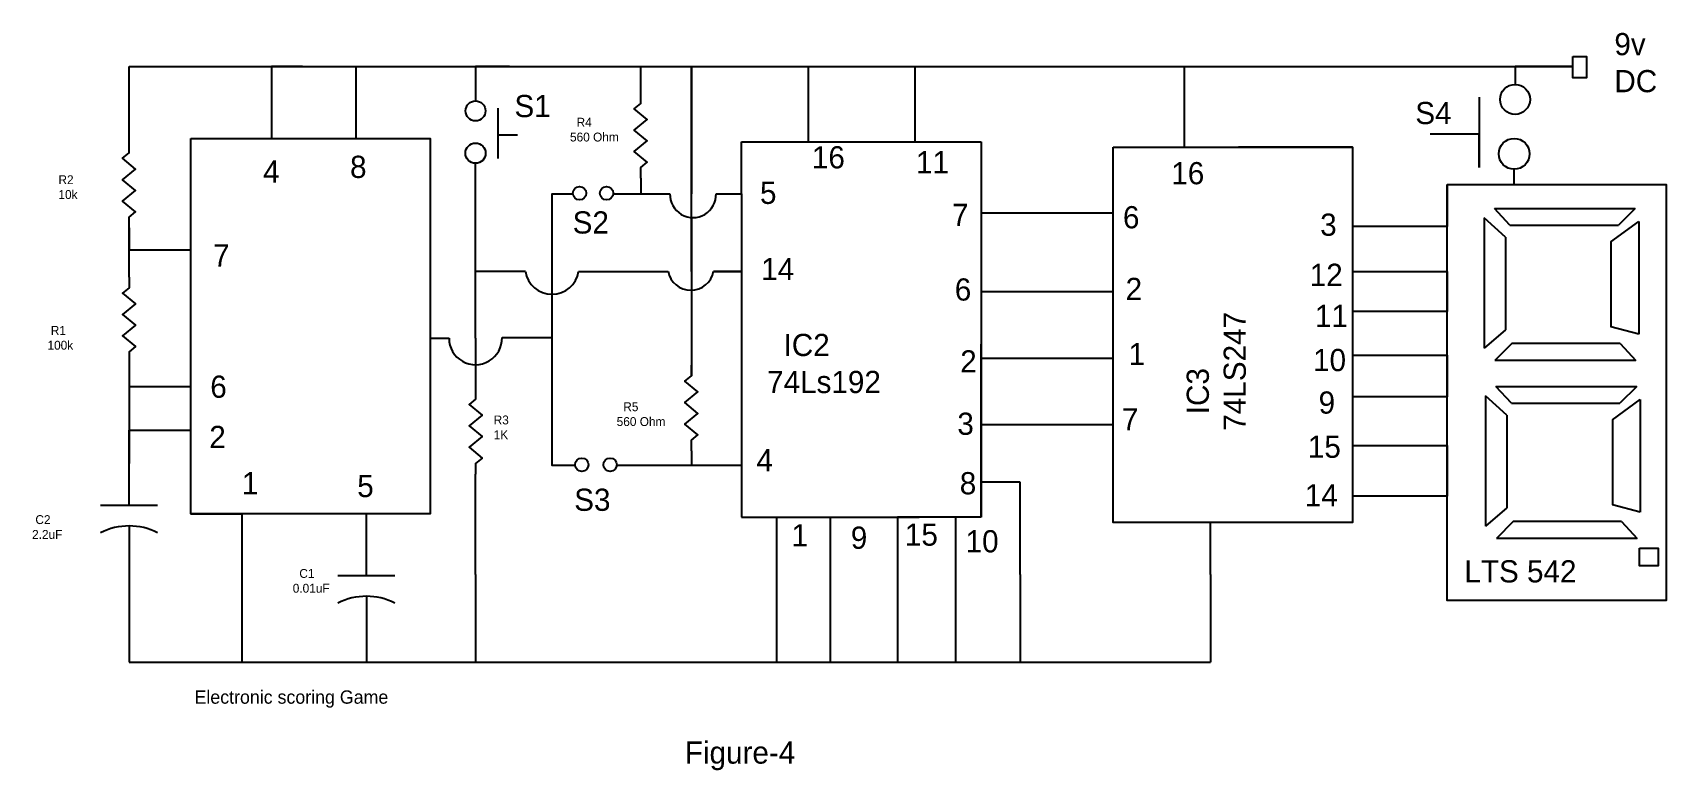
# Model space of a CAD drawing. Header units: inches. Extents: x 41 to 188, y -20 to 47.
import ezdxf

# ---------------------------------------------------------------- set-up
doc = ezdxf.new("R2010")
doc.units = ezdxf.units.IN
doc.header["$MEASUREMENT"] = 0

# ---------------------------------------------------------------- blocks, each defined once
blk = doc.blocks.new('Resistor')
at = {"color": 7}
blk.add_lwpolyline([(0, 0), (0.05, 0), (0.075, 0.025), (0.125, -0.025), (0.175, 0.025), (0.225, -0.025), (0.275, 0.025), (0.325, -0.025), (0.35, 0), (0.4, 0)], dxfattribs=at)
blk = doc.blocks.new('Capacitor')
at = {"color": 7}
for p, q in [((0.15, -0.1), (0.15, 0.1)), ((0.15, 0), (0, 0)), ((0.225, 0), (0.4, 0))]:
    blk.add_line(p, q, dxfattribs=at)
blk.add_arc((0.4375, 0), 0.2125, 151.9275, 208.0725, dxfattribs=at)

msp = doc.modelspace()

# ---------------------------------------------------------------- linework, layer by layer
for p, q in [((49.7, 36.97), (49.7, 43.8)), ((49.7, 43.8), (65.34, 43.8)), ((65.34, 43.8), (62.53, 43.8)), ((62.53, 43.8), (62.53, 37.31)), ((65.34, 43.8), (84.01, 43.8)), ((65.34, 43.8), (70.16, 43.8)), ((70.16, 43.8), (70.16, 37.31)), ((84.01, 43.8), (80.95, 43.8)), ((80.95, 43.8), (80.95, 40.7)), ((84.01, 43.8), (105.47, 43.8)), ((95.85, 41.43), (95.85, 43.8)), ((100.42, 25.33), (100.42, 43.8)), ((100.42, 43.8), (100.42, 32.32)), ((105.47, 43.8), (137.25, 43.8)), ((110.99, 36.99), (110.99, 43.8)), ((120.6, 36.99), (120.6, 43.8)), ((137.25, 43.8), (166.8, 43.8)), ((144.89, 36.53), (144.89, 43.8)), ((166.8, 43.8), (179.9, 43.8)), ((179.9, 43.8), (174.72, 43.8)), ((174.72, 43.8), (174.72, 42.18)), ((82.96, 40.04), (82.96, 35.51)), ((82.96, 40.04), (82.96, 37.63)), ((171.47, 41.02), (171.47, 34.69)), ((82.96, 37.63), (84.75, 37.63)), ((104.95, 32.32), (104.95, 36.99)), ((104.95, 36.99), (120.6, 36.99)), ((104.95, 36.99), (110.99, 36.99)), ((120.6, 36.99), (126.56, 36.99)), ((126.56, 36.99), (126.56, 3.17)), ((126.56, 36.99), (126.56, 30.6)), ((126.56, 36.99), (126.56, 23.35)), ((171.47, 37.7), (167.07, 37.7)), ((171.47, 34.69), (171.47, 37.7)), ((160.07, 36.53), (149.77, 36.53)), ((80.95, 19.31), (80.95, 35.07)), ((174.64, 33.15), (174.64, 34.53)), ((95.85, 33.72), (95.85, 32.32)), ((168.61, 33.15), (168.61, 29.38)), ((168.61, 33.15), (174.64, 33.15)), ((172.86, 31), (185.56, 31)), ((174.26, 29.48), (172.86, 31)), ((185.56, 31), (184.05, 29.48)), ((185.56, 31), (185.56, 31)), ((100.42, 30.18), (100.42, 15.91)), ((126.56, 30.6), (138.46, 30.6)), ((171.92, 30.15), (171.92, 18.4)), ((173.86, 28.41), (171.92, 30.15)), ((174.26, 29.48), (184.05, 29.48)), ((183.37, 27.99), (185.89, 29.82)), ((185.89, 29.82), (185.89, 19.67)), ((49.7, 24.82), (49.7, 29.25)), ((49.7, 29.25), (49.7, 27.27)), ((168.61, 29.38), (160.07, 29.38)), ((160.07, 29.38), (160.07, 25.31)), ((173.86, 28.41), (173.86, 20.07)), ((49.7, 27.27), (55.26, 27.27)), ((183.37, 27.99), (183.37, 20.34)), ((85.46, 25.33), (80.95, 25.33)), ((90.25, 25.33), (98.32, 25.33)), ((100.42, 25.33), (100.42, 25.33)), ((104.95, 25.33), (102.41, 25.33)), ((102.41, 25.33), (104.95, 25.33)), ((160.07, 25.31), (168.61, 25.31)), ((168.61, 25.31), (168.61, 21.7)), ((126.56, 23.51), (138.46, 23.51)), ((168.61, 21.7), (160.07, 21.7)), ((160.07, 21.7), (160.07, 17.78)), ((76.87, 19.31), (78.56, 19.31)), ((80.95, 19.31), (80.95, 14.78)), ((83.34, 19.36), (87.85, 19.36)), ((173.86, 20.07), (171.92, 18.4)), ((185.89, 19.67), (183.37, 20.34)), ((126.56, 3.17), (126.56, 18.78)), ((126.56, 18.78), (126.56, 11.53)), ((160.07, 17.78), (168.61, 17.78)), ((168.61, 17.78), (168.61, 14.02)), ((174.42, 18.82), (172.91, 17.3)), ((184.21, 18.82), (174.42, 18.82)), ((184.21, 18.82), (185.6, 17.3)), ((49.7, 17.11), (49.7, 8.03)), ((49.7, 17.11), (49.7, 14.95)), ((126.56, 17.52), (138.46, 17.52)), ((185.6, 17.3), (172.91, 17.3)), ((49.7, 14.95), (55.26, 14.95)), ((172.99, 14.96), (185.69, 14.96)), ((174.39, 13.44), (172.99, 14.96)), ((185.69, 14.96), (184.18, 13.44)), ((185.69, 14.96), (185.69, 14.96)), ((168.61, 14.02), (160.07, 14.02)), ((160.07, 14.02), (160.07, 9.63)), ((172.05, 14.11), (172.05, 2.36)), ((173.99, 12.37), (172.05, 14.11)), ((174.39, 13.44), (184.18, 13.44)), ((183.5, 11.95), (186.01, 13.78)), ((186.01, 13.78), (186.01, 3.63)), ((173.99, 12.37), (173.99, 4.03)), ((183.5, 11.95), (183.5, 4.3)), ((49.7, 8.03), (49.7, 11.03)), ((49.7, 11.03), (55.26, 11.03)), ((126.56, 11.53), (138.46, 11.53)), ((100.42, 9.16), (100.42, 7.83)), ((160.07, 9.63), (168.61, 9.63)), ((168.61, 9.63), (168.61, 5.08)), ((104.95, 7.83), (104.95, 3.17)), ((80.96, -1.99), (80.95, 7.06)), ((130.07, 6.33), (126.56, 6.33)), ((130.07, -1.99), (130.07, 6.33)), ((168.61, 5.08), (160.07, 5.08)), ((55.26, 3.48), (59.87, 3.48)), ((59.87, 3.48), (59.87, -9.89)), ((71.1, 1.69), (71.1, 3.48)), ((104.95, 3.17), (120.98, 3.17)), ((104.95, 3.17), (108.09, 3.17)), ((104.95, 3.17), (112.95, 3.17)), ((108.09, 3.17), (108.09, -1.99)), ((112.95, 3.17), (112.95, -1.99)), ((120.98, 3.17), (119, 3.17)), ((119, 3.17), (119, -1.99)), ((126.56, 3.17), (120.98, 3.17)), ((126.56, 3.17), (124.25, 3.17)), ((124.25, 3.17), (124.25, -1.99)), ((173.99, 4.03), (172.05, 2.36)), ((186.01, 3.63), (183.5, 4.3)), ((147.25, -1.99), (147.25, 2.7)), ((174.55, 2.78), (173.04, 1.26)), ((184.33, 2.78), (174.55, 2.78)), ((184.33, 2.78), (185.73, 1.26)), ((185.73, 1.26), (173.04, 1.26)), ((49.7, -1.99), (49.7, -9.89)), ((80.96, -1.99), (80.96, -9.89)), ((108.09, -1.99), (108.09, -9.89)), ((112.95, -1.99), (112.95, -9.89)), ((119, -1.99), (119, -9.89)), ((124.25, -1.99), (124.25, -9.89)), ((130.07, -1.99), (130.07, -9.89)), ((147.25, -1.99), (147.25, -9.89)), ((71.1, -8.33), (71.1, -9.89)), ((49.7, -9.89), (72.99, -9.89)), ((49.7, -9.89), (147.25, -9.89))]:
    msp.add_line(p, q)
for points in [[(179.92, 44.7), (181.16, 44.7), (181.16, 42.78), (179.92, 42.78)], [(55.26, 37.31), (76.87, 37.31), (76.87, 3.48), (55.26, 3.48)], [(138.46, 36.53), (160.07, 36.53), (160.07, 2.7), (138.46, 2.7)], [(168.61, 33.15), (188.36, 33.15), (188.36, -4.34), (168.61, -4.34)], [(185.94, 0.38), (187.64, 0.38), (187.64, -1.2), (185.94, -1.2)]]:
    msp.add_lwpolyline(points, close=True)
for points in [[(89.93, 7.83), (87.85, 7.83), (87.85, 32.32), (89.73, 32.32)], [(93.37, 32.32), (98.49, 32.32)], [(102.65, 32.32), (104.95, 32.32), (104.95, 7.83), (93.69, 7.83)], [(100.42, 32.32), (100.42, 32.32)]]:
    msp.add_lwpolyline(points)
for centre, radius in [((174.72, 40.83), 1.35), ((80.95, 39.79), 0.901), ((80.95, 35.98), 0.911), ((174.64, 35.92), 1.39), ((90.33, 32.37), 0.603), ((92.77, 32.37), 0.603), ((90.53, 7.91), 0.603), ((93.09, 7.91), 0.603)]:
    msp.add_circle(centre, radius)
for centre, radius, start, end in [((100.57, 32.26), 2.08, 94.2004, 94.2018), ((100.57, 32.26), 2.08, 178.2375, 1.7625), ((100.37, 25.71), 2.08, 88.4659, 88.4683), ((87.85, 25.69), 2.42, 188.5327, 351.4673), ((100.37, 25.71), 2.08, 190.3906, 349.6094), ((80.95, 19.31), 2.39, 180, 1.2263)]:
    msp.add_arc(centre, radius, start, end)

# ---------------------------------------------------------------- block references
for name, p, xscale, yscale, zscale, rotation in [('Resistor', (95.85, 33.72), 19.28747276580742, -23.36466573541377, 19.28747276580742, 90), ('Resistor', (49.7, 29.25), 19.28747276580742, -23.36466573541377, 19.28747276580742, 90), ('Resistor', (49.7, 24.82), 19.28747276580742, -23.36466573541377, 19.28747276580742, 270), ('Resistor', (100.42, 9.16), 19.28747276580742, -23.36466573541377, 19.28747276580742, 90), ('Resistor', (80.95, 14.78), 19.28747276580742, -23.36466573541377, 19.28747276580742, 270), ('Capacitor', (49.7, 8.03), -25.04756495411488, -25.69417147591106, 25.04756495411488, 90), ('Capacitor', (71.1, 1.69), -25.04756495411488, -25.69417147591106, 25.04756495411488, 90)]:
    msp.add_blockref(name, p, dxfattribs=dict(xscale=xscale, yscale=yscale, zscale=zscale, rotation=rotation))

# ---------------------------------------------------------------- texts
at = {"attachment_point": 1}
for s, insert, char_height, width in [('9v \\PDC', (183.68, 46.81), 2, 11.3444), ('S1', (84.46, 41.23), 2, 9.3186), ('S4', (165.72, 40.6), 2, 9.3186), ('  R4\\P560 Ohm', (89.47, 39.17), 0.8, 18.651), ('8', (69.63, 35.75), 2, 8.1392), ('16', (111.29, 36.61), 2, 8.1392), ('11', (120.68, 36.17), 2, 8.1392), ('  R2\\P  10k', (42.73, 33.99), 0.8, 18.651), ('4', (61.79, 35.33), 2, 8.1392), ('16', (143.71, 35.18), 2, 9.3186), ('5', (106.61, 33.41), 2, 8.1392), ('7', (123.93, 31.42), 2, 8.1392), ('6', (139.35, 31.21), 2, 8.1392), ('S2', (89.71, 30.74), 2, 9.3186), ('3', (157.14, 30.54), 2, 9.3186), ('7', (57.28, 27.77), 2, 8.1392), ('14', (106.72, 26.54), 2, 8.1392), ('12', (156.2, 26.02), 2, 9.3186), ('6', (124.18, 24.7), 2, 8.1392), ('2', (139.59, 24.75), 2, 9.3186), ('11', (156.67, 22.32), 2, 9.3186), ('  R1\\P 100k', (42.04, 20.41), 0.8, 18.651), ('  IC2\\P74Ls192', (107.25, 19.7), 2, 11.9601), ('2', (124.67, 18.22), 2, 8.1392), ('1', (139.86, 18.88), 2, 9.3186), ('10', (156.5, 18.34), 2, 9.3186), ('6', (57.02, 15.94), 2, 8.1392), ('  R5\\P560 Ohm', (93.68, 13.53), 0.8, 18.651), ('9', (157, 14.51), 2, 9.3186), ('  R3\\P  1K', (81.99, 12.34), 0.8, 18.651), ('3', (124.41, 12.6), 2, 8.1392), ('7', (139.26, 13), 2, 9.3186), ('2', (56.93, 11.41), 2, 8.1392), ('15', (156.03, 10.53), 2, 9.3186), ('4', (106.29, 9.31), 2, 8.1392), ('1', (59.87, 7.24), 2, 8.1392), ('5', (70.28, 6.99), 2, 8.1392), ('8', (124.63, 7.24), 2, 8.1392), ('14', (155.75, 6.15), 2, 9.3186), ('S3', (89.85, 5.75), 2, 9.3186), ('  C2\\P 2.2uF', (40.65, 3.36), 0.8, 18.651), ('1', (109.45, 2.55), 2, 8.1392), ('9', (114.8, 2.33), 2, 8.1392), ('15', (119.68, 2.61), 2, 8.1392), ('10', (125.16, 2.01), 2, 8.1392), ('LTS 542', (170.15, -0.7), 2, 15.7834), ('  C1\\P0.01uF', (64.46, -1.49), 0.8, 16.3041), ('Electronic scoring Game', (55.6, -12.43), 1.2, 27.2083)]:
    msp.add_mtext(s, dxfattribs=dict(at, insert=insert, char_height=char_height, width=width))
at = {"insert": (145.1, 10.97), "char_height": 2, "width": 14.0905, "attachment_point": 1, "rotation": 90}
msp.add_mtext('  IC3\\P74LS247', dxfattribs=at)
at = {"color": 3, "insert": (99.83, -17.03), "char_height": 2, "width": 42.6961, "attachment_point": 1}
msp.add_mtext('Figure-4', dxfattribs=at)

doc.saveas('drawing.dxf')
